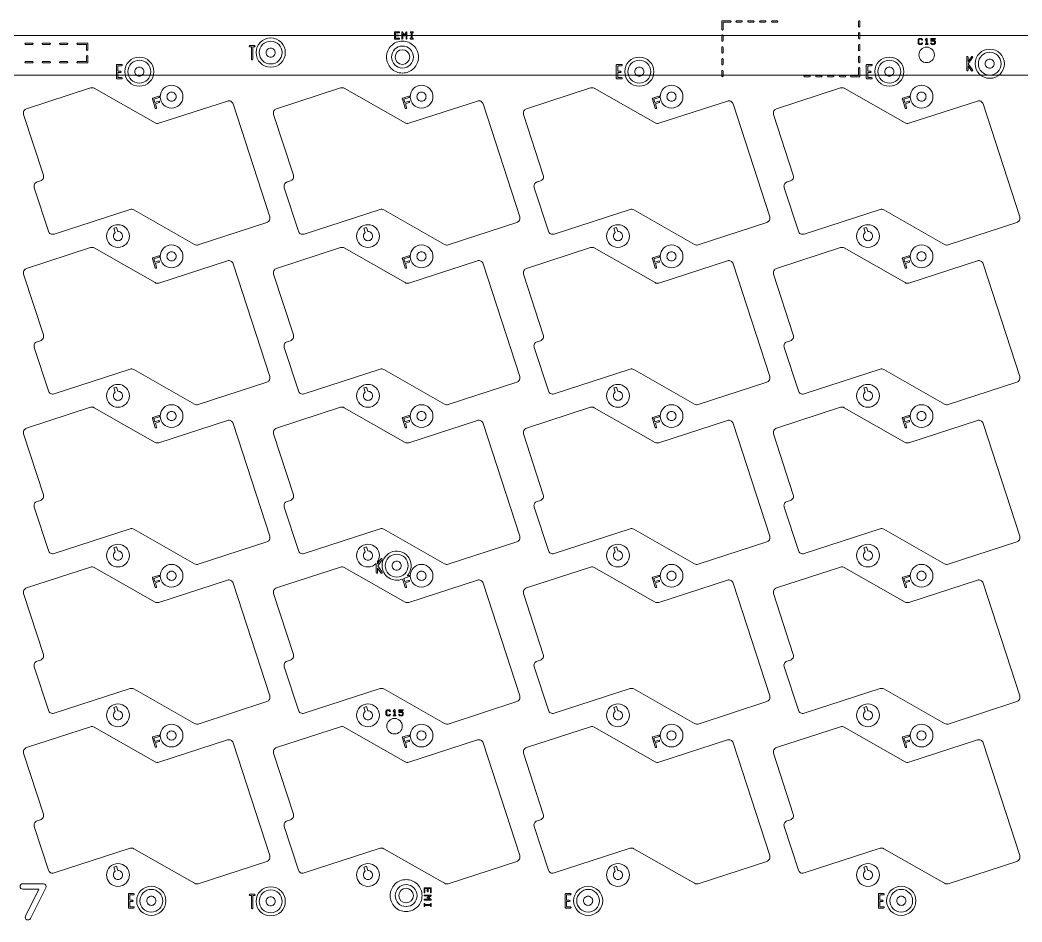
# Model space of a CAD drawing. Extents: x 3811 to 4077, y -444 to -307.
# Drawn here: x 4048.31 to 4059.29, y -405.66 to -395.78 of the extents above; entities that cross this region are included whole.
import ezdxf

# ---------------------------------------------------------------- set-up
doc = ezdxf.new("R2010")
doc.units = 0
doc.layers.get('0').update_dxf_attribs({"lineweight": 9})
doc.layers.add('備註', color=1, linetype='Continuous', lineweight=9)

msp = doc.modelspace()

# ---------------------------------------------------------------- linework, layer by layer
for p, q in [((4052.601, -395.985), (4052.59, -395.985)), ((4048.516, -405.3), (4048.339, -405.3))]:
    msp.add_line(p, q)
at = {"linetype": 'Continuous'}
for points in [[(4055.999, -395.879), (4055.999, -395.791, -0.414239), (4056.007, -395.784), (4056.094, -395.784, -1), (4056.094, -395.799), (4056.014, -395.799), (4056.014, -395.879, -1)], [(4056.162, -395.799, -1), (4056.162, -395.784), (4056.217, -395.784, -1), (4056.217, -395.799)], [(4056.292, -395.799, -1), (4056.292, -395.784), (4056.347, -395.784, -1), (4056.347, -395.799)], [(4056.422, -395.799, -1), (4056.422, -395.784), (4056.477, -395.784, -1), (4056.477, -395.799)], [(4056.552, -395.799, -1), (4056.552, -395.784), (4056.607, -395.784, -1), (4056.607, -395.799)], [(4057.499, -395.846), (4057.499, -395.791, -1), (4057.514, -395.791), (4057.514, -395.846, -1)], [(4052.413, -395.98), (4052.413, -395.946), (4052.413, -395.911, -0.414253), (4052.418, -395.906), (4052.464, -395.906, -1), (4052.464, -395.916), (4052.423, -395.916), (4052.423, -395.941), (4052.453, -395.941, -1), (4052.453, -395.951), (4052.423, -395.951), (4052.423, -395.975), (4052.464, -395.975, -1), (4052.464, -395.985), (4052.418, -395.985, -0.414253)], [(4055.999, -396.001), (4055.999, -395.946, -1), (4056.014, -395.946), (4056.014, -396.001, -1)], [(4057.499, -395.976), (4057.499, -395.921, -1), (4057.514, -395.921), (4057.514, -395.976, -1)], [(4058.151, -396.031), (4058.151, -395.992, -0.200121), (4058.152, -395.988), (4058.162, -395.978, -0.200121), (4058.166, -395.977), (4058.186, -395.977, -0.200121), (4058.189, -395.978), (4058.199, -395.988, -1), (4058.192, -395.995), (4058.184, -395.987), (4058.168, -395.987), (4058.161, -395.994), (4058.161, -396.029), (4058.168, -396.036), (4058.184, -396.036), (4058.192, -396.028, -1), (4058.199, -396.035), (4058.189, -396.045, -0.200121), (4058.186, -396.046), (4058.166, -396.046, -0.200121), (4058.162, -396.045), (4058.152, -396.035, -0.200121)], [(4058.291, -396.002), (4058.291, -395.982, -0.414253), (4058.296, -395.977), (4058.336, -395.977, -1), (4058.336, -395.987), (4058.301, -395.987), (4058.301, -395.997), (4058.326, -395.997, -0.200121), (4058.329, -395.998), (4058.339, -396.008, -0.200121), (4058.341, -396.011), (4058.341, -396.031, -0.200121), (4058.339, -396.035), (4058.329, -396.045, -0.200121), (4058.326, -396.046), (4058.306, -396.046, -0.200121), (4058.302, -396.045), (4058.292, -396.035, -1), (4058.299, -396.028), (4058.308, -396.036), (4058.324, -396.036), (4058.331, -396.029), (4058.331, -396.014), (4058.324, -396.007), (4058.296, -396.007, -0.414253)], [(4048.37, -396.045, -1), (4048.37, -396.03), (4048.445, -396.03, -1), (4048.445, -396.045)], [(4048.56, -396.045, -1), (4048.56, -396.03), (4048.635, -396.03, -1), (4048.635, -396.045)], [(4048.75, -396.045, -1), (4048.75, -396.03), (4048.825, -396.03, -1), (4048.825, -396.045)], [(4048.94, -396.045, -1), (4048.94, -396.03), (4049.045, -396.03, -0.414526), (4049.053, -396.038), (4049.052, -396.102, -1), (4049.037, -396.102), (4049.038, -396.045)], [(4050.828, -396.069, -1), (4050.828, -396.054), (4050.853, -396.054), (4050.878, -396.054, -1), (4050.878, -396.069), (4050.86, -396.069), (4050.86, -396.206, -1), (4050.845, -396.206), (4050.845, -396.069)], [(4051.006, -396.133, -0.414217), (4051.056, -396.083, -0.414217), (4051.106, -396.133, -0.414217), (4051.056, -396.183, -0.414217)], [(4052.325, -396.182, -0.414215), (4052.5, -396.007, -0.414215), (4052.675, -396.182, -0.414215), (4052.5, -396.357, -0.414215)], [(4055.999, -396.131), (4055.999, -396.076, -1), (4056.014, -396.076), (4056.014, -396.131, -1)], [(4057.499, -396.106), (4057.499, -396.051, -1), (4057.514, -396.051), (4057.514, -396.106, -1)], [(4058.16, -396.158, -0.414215), (4058.245, -396.073, -0.414215), (4058.33, -396.158, -0.414215), (4058.245, -396.243, -0.414215)], [(4048.94, -396.245, -1), (4048.94, -396.23), (4049.038, -396.23), (4049.038, -396.174, -1), (4049.053, -396.174), (4049.053, -396.238, -0.414241), (4049.045, -396.245)], [(4055.999, -396.261), (4055.999, -396.206, -1), (4056.014, -396.206), (4056.014, -396.261, -1)], [(4057.499, -396.236), (4057.499, -396.181, -1), (4057.514, -396.181), (4057.514, -396.236, -1)], [(4058.887, -396.255, -0.414217), (4058.937, -396.205, -0.414217), (4058.987, -396.255, -0.414217), (4058.937, -396.305, -0.414217)], [(4048.37, -396.245, -1), (4048.37, -396.23), (4048.445, -396.23, -1), (4048.445, -396.245)], [(4048.56, -396.245, -1), (4048.56, -396.23), (4048.635, -396.23, -1), (4048.635, -396.245)], [(4048.75, -396.245, -1), (4048.75, -396.23), (4048.825, -396.23, -1), (4048.825, -396.245)], [(4049.364, -396.415), (4049.364, -396.343), (4049.364, -396.271, -0.414241), (4049.372, -396.263), (4049.422, -396.263, -1), (4049.422, -396.278), (4049.379, -396.278), (4049.379, -396.335), (4049.409, -396.335, -1), (4049.409, -396.35), (4049.379, -396.35), (4049.379, -396.407), (4049.422, -396.407, -1), (4049.422, -396.422), (4049.372, -396.422, -0.414241)], [(4049.566, -396.342, -0.414217), (4049.616, -396.292, -0.414217), (4049.666, -396.342, -0.414217), (4049.616, -396.392, -0.414217)], [(4054.844, -396.415), (4054.844, -396.343), (4054.844, -396.271, -0.414241), (4054.852, -396.263), (4054.902, -396.263, -1), (4054.902, -396.278), (4054.859, -396.278), (4054.859, -396.335), (4054.889, -396.335, -1), (4054.889, -396.35), (4054.859, -396.35), (4054.859, -396.407), (4054.902, -396.407, -1), (4054.902, -396.422), (4054.852, -396.422, -0.414241)], [(4055.046, -396.342, -0.414217), (4055.096, -396.292, -0.414217), (4055.146, -396.342, -0.414217), (4055.096, -396.392, -0.414217)], [(4057.419, -396.399, -1), (4057.419, -396.384), (4057.499, -396.384), (4057.499, -396.304, -1), (4057.514, -396.304), (4057.514, -396.391, -0.414239), (4057.507, -396.399)], [(4057.584, -396.415), (4057.584, -396.343), (4057.584, -396.271, -0.414241), (4057.592, -396.263), (4057.642, -396.263, -1), (4057.642, -396.278), (4057.599, -396.278), (4057.599, -396.335), (4057.629, -396.335, -1), (4057.629, -396.35), (4057.599, -396.35), (4057.599, -396.407), (4057.642, -396.407, -1), (4057.642, -396.422), (4057.592, -396.422, -0.414241)], [(4057.786, -396.342, -0.414217), (4057.836, -396.292, -0.414217), (4057.886, -396.342, -0.414217), (4057.836, -396.392, -0.414217)], [(4055.999, -396.391), (4055.999, -396.336, -1), (4056.014, -396.336), (4056.014, -396.391, -1)], [(4056.907, -396.399, -1), (4056.907, -396.384), (4056.962, -396.384, -1), (4056.962, -396.399)], [(4057.037, -396.399, -1), (4057.037, -396.384), (4057.092, -396.384, -1), (4057.092, -396.399)], [(4057.167, -396.399, -1), (4057.167, -396.384), (4057.222, -396.384, -1), (4057.222, -396.399)], [(4057.297, -396.399, -1), (4057.297, -396.384), (4057.352, -396.384, -1), (4057.352, -396.399)], [(4048.348, -396.811, -0.41422), (4048.38, -396.748), (4049.082, -396.52, -0.211093), (4049.122, -396.524), (4049.789, -396.904, 0.211093), (4049.829, -396.908), (4050.581, -396.664, -0.41422), (4050.644, -396.696), (4051.045, -397.932, -0.414215), (4051.013, -397.995), (4050.262, -398.24, -0.211093), (4050.222, -398.235), (4049.555, -397.856, 0.211091), (4049.515, -397.851), (4048.682, -398.122, -0.414218), (4048.619, -398.09), (4048.464, -397.614, -0.414217), (4048.496, -397.551), (4048.532, -397.54, 0.414216), (4048.564, -397.477)], [(4051.088, -396.811, -0.41422), (4051.12, -396.748), (4051.822, -396.52, -0.211093), (4051.862, -396.524), (4052.529, -396.904, 0.211093), (4052.569, -396.908), (4053.321, -396.664, -0.41422), (4053.384, -396.696), (4053.785, -397.932, -0.414215), (4053.753, -397.995), (4053.002, -398.24, -0.211093), (4052.962, -398.235), (4052.295, -397.856, 0.211091), (4052.255, -397.851), (4051.422, -398.122, -0.414218), (4051.359, -398.09), (4051.204, -397.614, -0.414217), (4051.236, -397.551), (4051.272, -397.54, 0.414216), (4051.304, -397.477)], [(4053.828, -396.811, -0.41422), (4053.86, -396.748), (4054.562, -396.52, -0.211093), (4054.602, -396.524), (4055.269, -396.904, 0.211093), (4055.309, -396.908), (4056.061, -396.664, -0.41422), (4056.124, -396.696), (4056.525, -397.932, -0.414215), (4056.493, -397.995), (4055.742, -398.24, -0.211093), (4055.702, -398.235), (4055.035, -397.856, 0.211091), (4054.995, -397.851), (4054.162, -398.122, -0.414218), (4054.099, -398.09), (4053.944, -397.614, -0.414217), (4053.976, -397.551), (4054.012, -397.54, 0.414216), (4054.044, -397.477)], [(4056.568, -396.811, -0.41422), (4056.6, -396.748), (4057.302, -396.52, -0.211093), (4057.342, -396.524), (4058.009, -396.904, 0.211093), (4058.049, -396.908), (4058.801, -396.664, -0.41422), (4058.864, -396.696), (4059.265, -397.932, -0.414215), (4059.233, -397.995), (4058.482, -398.24, -0.211093), (4058.442, -398.235), (4057.775, -397.856, 0.211091), (4057.735, -397.851), (4056.902, -398.122, -0.414218), (4056.839, -398.09), (4056.684, -397.614, -0.414217), (4056.716, -397.551), (4056.752, -397.54, 0.414216), (4056.784, -397.477)], [(4049.759, -396.642, -0.414237), (4049.764, -396.632), (4049.83, -396.611, -1), (4049.834, -396.625), (4049.775, -396.644), (4049.787, -396.68), (4049.829, -396.666, -1), (4049.834, -396.68), (4049.792, -396.694), (4049.805, -396.736, -1), (4049.791, -396.741), (4049.775, -396.692), (4049.775, -396.692)], [(4049.919, -396.616, 0.414217), (4049.969, -396.666, 0.414217), (4050.019, -396.616, 0.414217), (4049.969, -396.566, 0.414217)], [(4052.499, -396.642, -0.414237), (4052.504, -396.632), (4052.57, -396.611, -1), (4052.574, -396.625), (4052.515, -396.644), (4052.527, -396.68), (4052.569, -396.666, -1), (4052.574, -396.68), (4052.532, -396.694), (4052.545, -396.736, -1), (4052.531, -396.741), (4052.515, -396.692), (4052.515, -396.692)], [(4052.659, -396.616, 0.414217), (4052.709, -396.666, 0.414217), (4052.759, -396.616, 0.414217), (4052.709, -396.566, 0.414217)], [(4055.239, -396.642, -0.414237), (4055.244, -396.632), (4055.31, -396.611, -1), (4055.314, -396.625), (4055.255, -396.644), (4055.267, -396.68), (4055.309, -396.666, -1), (4055.314, -396.68), (4055.272, -396.694), (4055.285, -396.736, -1), (4055.271, -396.741), (4055.255, -396.692), (4055.255, -396.692)], [(4055.399, -396.616, 0.414217), (4055.449, -396.666, 0.414217), (4055.499, -396.616, 0.414217), (4055.449, -396.566, 0.414217)], [(4057.979, -396.642, -0.414237), (4057.984, -396.632), (4058.05, -396.611, -1), (4058.054, -396.625), (4057.995, -396.644), (4058.007, -396.68), (4058.049, -396.666, -1), (4058.054, -396.68), (4058.012, -396.694), (4058.025, -396.736, -1), (4058.011, -396.741), (4057.995, -396.692), (4057.995, -396.692)], [(4058.139, -396.616, 0.414217), (4058.189, -396.666, 0.414217), (4058.239, -396.616, 0.414217), (4058.189, -396.566, 0.414217)], [(4049.257, -398.144, -0.414215), (4049.382, -398.019, -0.414215), (4049.507, -398.144, -0.414215), (4049.382, -398.269, -0.414215)], [(4049.332, -398.144, 0.414217), (4049.382, -398.194, 0.414217), (4049.432, -398.144, 0.414217), (4049.382, -398.094, 0.002897), (4049.381, -398.094), (4049.367, -398.049), (4049.338, -398.058), (4049.353, -398.103, 0.242589)], [(4051.997, -398.144, -0.414215), (4052.122, -398.019, -0.414215), (4052.247, -398.144, -0.414215), (4052.122, -398.269, -0.414215)], [(4052.072, -398.144, 0.414217), (4052.122, -398.194, 0.414217), (4052.172, -398.144, 0.414217), (4052.122, -398.094, 0.002897), (4052.121, -398.094), (4052.107, -398.049), (4052.078, -398.058), (4052.093, -398.103, 0.242589)], [(4054.737, -398.144, -0.414215), (4054.862, -398.019, -0.414215), (4054.987, -398.144, -0.414215), (4054.862, -398.269, -0.414215)], [(4054.812, -398.144, 0.414217), (4054.862, -398.194, 0.414217), (4054.912, -398.144, 0.414217), (4054.862, -398.094, 0.002897), (4054.861, -398.094), (4054.847, -398.049), (4054.818, -398.058), (4054.833, -398.103, 0.242589)], [(4057.477, -398.144, -0.414215), (4057.602, -398.019, -0.414215), (4057.727, -398.144, -0.414215), (4057.602, -398.269, -0.414215)], [(4057.552, -398.144, 0.414217), (4057.602, -398.194, 0.414217), (4057.652, -398.144, 0.414217), (4057.602, -398.094, 0.002897), (4057.601, -398.094), (4057.587, -398.049), (4057.558, -398.058), (4057.573, -398.103, 0.242589)], [(4048.348, -398.561, -0.41422), (4048.38, -398.498), (4049.082, -398.27, -0.211093), (4049.122, -398.274), (4049.789, -398.654, 0.211093), (4049.829, -398.658), (4050.581, -398.414, -0.41422), (4050.644, -398.446), (4051.045, -399.682, -0.414215), (4051.013, -399.745), (4050.262, -399.99, -0.211093), (4050.222, -399.985), (4049.555, -399.606, 0.211091), (4049.515, -399.601), (4048.682, -399.872, -0.414218), (4048.619, -399.84), (4048.464, -399.364, -0.414217), (4048.496, -399.301), (4048.532, -399.29, 0.414216), (4048.564, -399.227)], [(4051.088, -398.561, -0.41422), (4051.12, -398.498), (4051.822, -398.27, -0.211093), (4051.862, -398.274), (4052.529, -398.654, 0.211093), (4052.569, -398.658), (4053.321, -398.414, -0.41422), (4053.384, -398.446), (4053.785, -399.682, -0.414215), (4053.753, -399.745), (4053.002, -399.99, -0.211093), (4052.962, -399.985), (4052.295, -399.606, 0.211091), (4052.255, -399.601), (4051.422, -399.872, -0.414218), (4051.359, -399.84), (4051.204, -399.364, -0.414217), (4051.236, -399.301), (4051.272, -399.29, 0.414216), (4051.304, -399.227)], [(4053.828, -398.561, -0.41422), (4053.86, -398.498), (4054.562, -398.27, -0.211093), (4054.602, -398.274), (4055.269, -398.654, 0.211093), (4055.309, -398.658), (4056.061, -398.414, -0.41422), (4056.124, -398.446), (4056.525, -399.682, -0.414215), (4056.493, -399.745), (4055.742, -399.99, -0.211093), (4055.702, -399.985), (4055.035, -399.606, 0.211091), (4054.995, -399.601), (4054.162, -399.872, -0.414218), (4054.099, -399.84), (4053.944, -399.364, -0.414217), (4053.976, -399.301), (4054.012, -399.29, 0.414216), (4054.044, -399.227)], [(4056.568, -398.561, -0.41422), (4056.6, -398.498), (4057.302, -398.27, -0.211093), (4057.342, -398.274), (4058.009, -398.654, 0.211093), (4058.049, -398.658), (4058.801, -398.414, -0.41422), (4058.864, -398.446), (4059.265, -399.682, -0.414215), (4059.233, -399.745), (4058.482, -399.99, -0.211093), (4058.442, -399.985), (4057.775, -399.606, 0.211091), (4057.735, -399.601), (4056.902, -399.872, -0.414218), (4056.839, -399.84), (4056.684, -399.364, -0.414217), (4056.716, -399.301), (4056.752, -399.29, 0.414216), (4056.784, -399.227)], [(4049.759, -398.392, -0.414237), (4049.764, -398.382), (4049.83, -398.361, -1), (4049.834, -398.375), (4049.775, -398.394), (4049.787, -398.43), (4049.829, -398.416, -1), (4049.834, -398.43), (4049.792, -398.444), (4049.805, -398.486, -1), (4049.791, -398.491), (4049.775, -398.442), (4049.775, -398.442)], [(4049.919, -398.366, 0.414217), (4049.969, -398.416, 0.414217), (4050.019, -398.366, 0.414217), (4049.969, -398.316, 0.414217)], [(4052.499, -398.392, -0.414237), (4052.504, -398.382), (4052.57, -398.361, -1), (4052.574, -398.375), (4052.515, -398.394), (4052.527, -398.43), (4052.569, -398.416, -1), (4052.574, -398.43), (4052.532, -398.444), (4052.545, -398.486, -1), (4052.531, -398.491), (4052.515, -398.442), (4052.515, -398.442)], [(4052.659, -398.366, 0.414217), (4052.709, -398.416, 0.414217), (4052.759, -398.366, 0.414217), (4052.709, -398.316, 0.414217)], [(4055.239, -398.392, -0.414237), (4055.244, -398.382), (4055.31, -398.361, -1), (4055.314, -398.375), (4055.255, -398.394), (4055.267, -398.43), (4055.309, -398.416, -1), (4055.314, -398.43), (4055.272, -398.444), (4055.285, -398.486, -1), (4055.271, -398.491), (4055.255, -398.442), (4055.255, -398.442)], [(4055.399, -398.366, 0.414217), (4055.449, -398.416, 0.414217), (4055.499, -398.366, 0.414217), (4055.449, -398.316, 0.414217)], [(4057.979, -398.392, -0.414237), (4057.984, -398.382), (4058.05, -398.361, -1), (4058.054, -398.375), (4057.995, -398.394), (4058.007, -398.43), (4058.049, -398.416, -1), (4058.054, -398.43), (4058.012, -398.444), (4058.025, -398.486, -1), (4058.011, -398.491), (4057.995, -398.442), (4057.995, -398.442)], [(4058.139, -398.366, 0.414217), (4058.189, -398.416, 0.414217), (4058.239, -398.366, 0.414217), (4058.189, -398.316, 0.414217)], [(4049.257, -399.894, -0.414215), (4049.382, -399.769, -0.414215), (4049.507, -399.894, -0.414215), (4049.382, -400.019, -0.414215)], [(4049.332, -399.894, 0.414217), (4049.382, -399.944, 0.414217), (4049.432, -399.894, 0.414217), (4049.382, -399.844, 0.002897), (4049.381, -399.844), (4049.367, -399.799), (4049.338, -399.808), (4049.353, -399.853, 0.242589)], [(4051.997, -399.894, -0.414215), (4052.122, -399.769, -0.414215), (4052.247, -399.894, -0.414215), (4052.122, -400.019, -0.414215)], [(4052.072, -399.894, 0.414217), (4052.122, -399.944, 0.414217), (4052.172, -399.894, 0.414217), (4052.122, -399.844, 0.002897), (4052.121, -399.844), (4052.107, -399.799), (4052.078, -399.808), (4052.093, -399.853, 0.242589)], [(4054.737, -399.894, -0.414215), (4054.862, -399.769, -0.414215), (4054.987, -399.894, -0.414215), (4054.862, -400.019, -0.414215)], [(4054.812, -399.894, 0.414217), (4054.862, -399.944, 0.414217), (4054.912, -399.894, 0.414217), (4054.862, -399.844, 0.002897), (4054.861, -399.844), (4054.847, -399.799), (4054.818, -399.808), (4054.833, -399.853, 0.242589)], [(4057.477, -399.894, -0.414215), (4057.602, -399.769, -0.414215), (4057.727, -399.894, -0.414215), (4057.602, -400.019, -0.414215)], [(4057.552, -399.894, 0.414217), (4057.602, -399.944, 0.414217), (4057.652, -399.894, 0.414217), (4057.602, -399.844, 0.002897), (4057.601, -399.844), (4057.587, -399.799), (4057.558, -399.808), (4057.573, -399.853, 0.242589)], [(4048.348, -400.311, -0.41422), (4048.38, -400.248), (4049.082, -400.02, -0.211093), (4049.122, -400.024), (4049.789, -400.404, 0.211093), (4049.829, -400.408), (4050.581, -400.164, -0.41422), (4050.644, -400.196), (4051.045, -401.432, -0.414215), (4051.013, -401.495), (4050.262, -401.74, -0.211093), (4050.222, -401.735), (4049.555, -401.356, 0.211091), (4049.515, -401.351), (4048.682, -401.622, -0.414218), (4048.619, -401.59), (4048.464, -401.114, -0.414217), (4048.496, -401.051), (4048.532, -401.04, 0.414216), (4048.564, -400.977)], [(4051.088, -400.311, -0.41422), (4051.12, -400.248), (4051.822, -400.02, -0.211093), (4051.862, -400.024), (4052.529, -400.404, 0.211093), (4052.569, -400.408), (4053.321, -400.164, -0.41422), (4053.384, -400.196), (4053.785, -401.432, -0.414215), (4053.753, -401.495), (4053.002, -401.74, -0.211093), (4052.962, -401.735), (4052.295, -401.356, 0.211091), (4052.255, -401.351), (4051.422, -401.622, -0.414218), (4051.359, -401.59), (4051.204, -401.114, -0.414217), (4051.236, -401.051), (4051.272, -401.04, 0.414216), (4051.304, -400.977)], [(4053.828, -400.311, -0.41422), (4053.86, -400.248), (4054.562, -400.02, -0.211093), (4054.602, -400.024), (4055.269, -400.404, 0.211093), (4055.309, -400.408), (4056.061, -400.164, -0.41422), (4056.124, -400.196), (4056.525, -401.432, -0.414215), (4056.493, -401.495), (4055.742, -401.74, -0.211093), (4055.702, -401.735), (4055.035, -401.356, 0.211091), (4054.995, -401.351), (4054.162, -401.622, -0.414218), (4054.099, -401.59), (4053.944, -401.114, -0.414217), (4053.976, -401.051), (4054.012, -401.04, 0.414216), (4054.044, -400.977)], [(4056.568, -400.311, -0.41422), (4056.6, -400.248), (4057.302, -400.02, -0.211093), (4057.342, -400.024), (4058.009, -400.404, 0.211093), (4058.049, -400.408), (4058.801, -400.164, -0.41422), (4058.864, -400.196), (4059.265, -401.432, -0.414215), (4059.233, -401.495), (4058.482, -401.74, -0.211093), (4058.442, -401.735), (4057.775, -401.356, 0.211091), (4057.735, -401.351), (4056.902, -401.622, -0.414218), (4056.839, -401.59), (4056.684, -401.114, -0.414217), (4056.716, -401.051), (4056.752, -401.04, 0.414216), (4056.784, -400.977)], [(4049.759, -400.142, -0.414237), (4049.764, -400.132), (4049.83, -400.111, -1), (4049.834, -400.125), (4049.775, -400.144), (4049.787, -400.18), (4049.829, -400.166, -1), (4049.834, -400.18), (4049.792, -400.194), (4049.805, -400.236, -1), (4049.791, -400.241), (4049.775, -400.192), (4049.775, -400.192)], [(4049.919, -400.116, 0.414217), (4049.969, -400.166, 0.414217), (4050.019, -400.116, 0.414217), (4049.969, -400.066, 0.414217)], [(4052.499, -400.142, -0.414237), (4052.504, -400.132), (4052.57, -400.111, -1), (4052.574, -400.125), (4052.515, -400.144), (4052.527, -400.18), (4052.569, -400.166, -1), (4052.574, -400.18), (4052.532, -400.194), (4052.545, -400.236, -1), (4052.531, -400.241), (4052.515, -400.192), (4052.515, -400.192)], [(4052.659, -400.116, 0.414217), (4052.709, -400.166, 0.414217), (4052.759, -400.116, 0.414217), (4052.709, -400.066, 0.414217)], [(4055.239, -400.142, -0.414237), (4055.244, -400.132), (4055.31, -400.111, -1), (4055.314, -400.125), (4055.255, -400.144), (4055.267, -400.18), (4055.309, -400.166, -1), (4055.314, -400.18), (4055.272, -400.194), (4055.285, -400.236, -1), (4055.271, -400.241), (4055.255, -400.192), (4055.255, -400.192)], [(4055.399, -400.116, 0.414217), (4055.449, -400.166, 0.414217), (4055.499, -400.116, 0.414217), (4055.449, -400.066, 0.414217)], [(4057.979, -400.142, -0.414237), (4057.984, -400.132), (4058.05, -400.111, -1), (4058.054, -400.125), (4057.995, -400.144), (4058.007, -400.18), (4058.049, -400.166, -1), (4058.054, -400.18), (4058.012, -400.194), (4058.025, -400.236, -1), (4058.011, -400.241), (4057.995, -400.192), (4057.995, -400.192)], [(4058.139, -400.116, 0.414217), (4058.189, -400.166, 0.414217), (4058.239, -400.116, 0.414217), (4058.189, -400.066, 0.414217)], [(4049.257, -401.644, -0.414215), (4049.382, -401.519, -0.414215), (4049.507, -401.644, -0.414215), (4049.382, -401.769, -0.414215)], [(4049.332, -401.644, 0.414217), (4049.382, -401.694, 0.414217), (4049.432, -401.644, 0.414217), (4049.382, -401.594, 0.002897), (4049.381, -401.594), (4049.367, -401.549), (4049.338, -401.558), (4049.353, -401.603, 0.242589)], [(4052.072, -401.644, 0.414217), (4052.122, -401.694, 0.414217), (4052.172, -401.644, 0.414217), (4052.122, -401.594, 0.002897), (4052.121, -401.594), (4052.107, -401.549), (4052.078, -401.558), (4052.093, -401.603, 0.242589)], [(4054.737, -401.644, -0.414215), (4054.862, -401.519, -0.414215), (4054.987, -401.644, -0.414215), (4054.862, -401.769, -0.414215)], [(4054.812, -401.644, 0.414217), (4054.862, -401.694, 0.414217), (4054.912, -401.644, 0.414217), (4054.862, -401.594, 0.002897), (4054.861, -401.594), (4054.847, -401.549), (4054.818, -401.558), (4054.833, -401.603, 0.242589)], [(4057.477, -401.644, -0.414215), (4057.602, -401.519, -0.414215), (4057.727, -401.644, -0.414215), (4057.602, -401.769, -0.414215)], [(4057.552, -401.644, 0.414217), (4057.602, -401.694, 0.414217), (4057.652, -401.644, 0.414217), (4057.602, -401.594, 0.002897), (4057.601, -401.594), (4057.587, -401.549), (4057.558, -401.558), (4057.573, -401.603, 0.242589)], [(4052.277, -401.755, -1.492289), (4052.55, -401.867), (4052.57, -401.861, -1), (4052.574, -401.875), (4052.515, -401.894), (4052.527, -401.93), (4052.569, -401.916, -1), (4052.574, -401.93), (4052.532, -401.944), (4052.545, -401.986, -1), (4052.531, -401.991), (4052.515, -401.942), (4052.515, -401.942), (4052.502, -401.901, -0.543081)], [(4048.348, -402.061, -0.41422), (4048.38, -401.998), (4049.082, -401.77, -0.211093), (4049.122, -401.774), (4049.789, -402.154, 0.211093), (4049.829, -402.158), (4050.581, -401.914, -0.41422), (4050.644, -401.946), (4051.045, -403.182, -0.414215), (4051.013, -403.245), (4050.262, -403.49, -0.211093), (4050.222, -403.485), (4049.555, -403.106, 0.211091), (4049.515, -403.101), (4048.682, -403.372, -0.414218), (4048.619, -403.34), (4048.464, -402.864, -0.414217), (4048.496, -402.801), (4048.532, -402.79, 0.414216), (4048.564, -402.727)], [(4051.088, -402.061, -0.41422), (4051.12, -401.998), (4051.822, -401.77, -0.211093), (4051.862, -401.774), (4052.529, -402.154, 0.211093), (4052.569, -402.158), (4053.321, -401.914, -0.41422), (4053.384, -401.946), (4053.785, -403.182, -0.414215), (4053.753, -403.245), (4053.002, -403.49, -0.211093), (4052.962, -403.485), (4052.295, -403.106, 0.211091), (4052.255, -403.101), (4051.422, -403.372, -0.414218), (4051.359, -403.34), (4051.204, -402.864, -0.414217), (4051.236, -402.801), (4051.272, -402.79, 0.414216), (4051.304, -402.727)], [(4052.387, -401.755, -0.414217), (4052.437, -401.705, -0.414217), (4052.487, -401.755, -0.414217), (4052.437, -401.805, -0.414217)], [(4053.828, -402.061, -0.41422), (4053.86, -401.998), (4054.562, -401.77, -0.211093), (4054.602, -401.774), (4055.269, -402.154, 0.211093), (4055.309, -402.158), (4056.061, -401.914, -0.41422), (4056.124, -401.946), (4056.525, -403.182, -0.414215), (4056.493, -403.245), (4055.742, -403.49, -0.211093), (4055.702, -403.485), (4055.035, -403.106, 0.211091), (4054.995, -403.101), (4054.162, -403.372, -0.414218), (4054.099, -403.34), (4053.944, -402.864, -0.414217), (4053.976, -402.801), (4054.012, -402.79, 0.414216), (4054.044, -402.727)], [(4056.568, -402.061, -0.41422), (4056.6, -401.998), (4057.302, -401.77, -0.211093), (4057.342, -401.774), (4058.009, -402.154, 0.211093), (4058.049, -402.158), (4058.801, -401.914, -0.41422), (4058.864, -401.946), (4059.265, -403.182, -0.414215), (4059.233, -403.245), (4058.482, -403.49, -0.211093), (4058.442, -403.485), (4057.775, -403.106, 0.211091), (4057.735, -403.101), (4056.902, -403.372, -0.414218), (4056.839, -403.34), (4056.684, -402.864, -0.414217), (4056.716, -402.801), (4056.752, -402.79, 0.414216), (4056.784, -402.727)], [(4049.759, -401.892, -0.414237), (4049.764, -401.882), (4049.83, -401.861, -1), (4049.834, -401.875), (4049.775, -401.894), (4049.787, -401.93), (4049.829, -401.916, -1), (4049.834, -401.93), (4049.792, -401.944), (4049.805, -401.986, -1), (4049.791, -401.991), (4049.775, -401.942), (4049.775, -401.942)], [(4049.919, -401.866, 0.414217), (4049.969, -401.916, 0.414217), (4050.019, -401.866, 0.414217), (4049.969, -401.816, 0.414217)], [(4052.659, -401.866, 0.414217), (4052.709, -401.916, 0.414217), (4052.759, -401.866, 0.414217), (4052.709, -401.816, 0.414217)], [(4055.239, -401.892, -0.414237), (4055.244, -401.882), (4055.31, -401.861, -1), (4055.314, -401.875), (4055.255, -401.894), (4055.267, -401.93), (4055.309, -401.916, -1), (4055.314, -401.93), (4055.272, -401.944), (4055.285, -401.986, -1), (4055.271, -401.991), (4055.255, -401.942), (4055.255, -401.942)], [(4055.399, -401.866, 0.414217), (4055.449, -401.916, 0.414217), (4055.499, -401.866, 0.414217), (4055.449, -401.816, 0.414217)], [(4057.979, -401.892, -0.414237), (4057.984, -401.882), (4058.05, -401.861, -1), (4058.054, -401.875), (4057.995, -401.894), (4058.007, -401.93), (4058.049, -401.916, -1), (4058.054, -401.93), (4058.012, -401.944), (4058.025, -401.986, -1), (4058.011, -401.991), (4057.995, -401.942), (4057.995, -401.942)], [(4058.139, -401.866, 0.414217), (4058.189, -401.916, 0.414217), (4058.239, -401.866, 0.414217), (4058.189, -401.816, 0.414217)], [(4049.257, -403.394, -0.414215), (4049.382, -403.269, -0.414215), (4049.507, -403.394, -0.414215), (4049.382, -403.519, -0.414215)], [(4049.332, -403.394, 0.414217), (4049.382, -403.444, 0.414217), (4049.432, -403.394, 0.414217), (4049.382, -403.344, 0.002897), (4049.381, -403.344), (4049.367, -403.299), (4049.338, -403.308), (4049.353, -403.353, 0.242589)], [(4051.997, -403.394, -0.414215), (4052.122, -403.269, -0.414215), (4052.247, -403.394, -0.414215), (4052.122, -403.519, -0.414215)], [(4052.072, -403.394, 0.414217), (4052.122, -403.444, 0.414217), (4052.172, -403.394, 0.414217), (4052.122, -403.344, 0.002897), (4052.121, -403.344), (4052.107, -403.299), (4052.078, -403.308), (4052.093, -403.353, 0.242589)], [(4052.319, -403.388), (4052.319, -403.348, -0.200121), (4052.321, -403.344), (4052.331, -403.334, -0.200121), (4052.334, -403.333), (4052.354, -403.333, -0.200121), (4052.357, -403.334), (4052.367, -403.344, -1), (4052.36, -403.351), (4052.352, -403.343), (4052.336, -403.343), (4052.329, -403.35), (4052.329, -403.385), (4052.336, -403.392), (4052.352, -403.392), (4052.36, -403.384, -1), (4052.367, -403.391), (4052.357, -403.401, -0.200121), (4052.354, -403.402), (4052.334, -403.402, -0.200121), (4052.331, -403.401), (4052.321, -403.391, -0.200121)], [(4052.459, -403.358), (4052.459, -403.338, -0.414253), (4052.464, -403.333), (4052.504, -403.333, -1), (4052.504, -403.343), (4052.469, -403.343), (4052.469, -403.353), (4052.494, -403.353, -0.200121), (4052.497, -403.354), (4052.507, -403.364, -0.200121), (4052.509, -403.368), (4052.509, -403.388, -0.200121), (4052.507, -403.391), (4052.497, -403.401, -0.200121), (4052.494, -403.402), (4052.474, -403.402, -0.200121), (4052.471, -403.401), (4052.461, -403.391, -1), (4052.468, -403.384), (4052.476, -403.392), (4052.492, -403.392), (4052.499, -403.385), (4052.499, -403.37), (4052.492, -403.363), (4052.464, -403.363, -0.414253)], [(4054.737, -403.394, -0.414215), (4054.862, -403.269, -0.414215), (4054.987, -403.394, -0.414215), (4054.862, -403.519, -0.414215)], [(4054.812, -403.394, 0.414217), (4054.862, -403.444, 0.414217), (4054.912, -403.394, 0.414217), (4054.862, -403.344, 0.002897), (4054.861, -403.344), (4054.847, -403.299), (4054.818, -403.308), (4054.833, -403.353, 0.242589)], [(4057.477, -403.394, -0.414215), (4057.602, -403.269, -0.414215), (4057.727, -403.394, -0.414215), (4057.602, -403.519, -0.414215)], [(4057.552, -403.394, 0.414217), (4057.602, -403.444, 0.414217), (4057.652, -403.394, 0.414217), (4057.602, -403.344, 0.002897), (4057.601, -403.344), (4057.587, -403.299), (4057.558, -403.308), (4057.573, -403.353, 0.242589)], [(4052.328, -403.514, -0.414215), (4052.413, -403.429, -0.414215), (4052.498, -403.514, -0.414215), (4052.413, -403.599, -0.414215)], [(4048.348, -403.811, -0.41422), (4048.38, -403.748), (4049.082, -403.52, -0.211093), (4049.122, -403.524), (4049.789, -403.904, 0.211093), (4049.829, -403.908), (4050.581, -403.664, -0.41422), (4050.644, -403.696), (4051.045, -404.932, -0.414215), (4051.013, -404.995), (4050.262, -405.24, -0.211093), (4050.222, -405.235), (4049.555, -404.856, 0.211091), (4049.515, -404.851), (4048.682, -405.122, -0.414218), (4048.619, -405.09), (4048.464, -404.614, -0.414217), (4048.496, -404.551), (4048.532, -404.54, 0.414216), (4048.564, -404.477)], [(4049.919, -403.616, 0.414217), (4049.969, -403.666, 0.414217), (4050.019, -403.616, 0.414217), (4049.969, -403.566, 0.414217)], [(4051.088, -403.811, -0.41422), (4051.12, -403.748), (4051.822, -403.52, -0.211093), (4051.862, -403.524), (4052.529, -403.904, 0.211093), (4052.569, -403.908), (4053.321, -403.664, -0.41422), (4053.384, -403.696), (4053.785, -404.932, -0.414215), (4053.753, -404.995), (4053.002, -405.24, -0.211093), (4052.962, -405.235), (4052.295, -404.856, 0.211091), (4052.255, -404.851), (4051.422, -405.122, -0.414218), (4051.359, -405.09), (4051.204, -404.614, -0.414217), (4051.236, -404.551), (4051.272, -404.54, 0.414216), (4051.304, -404.477)], [(4052.659, -403.616, 0.414217), (4052.709, -403.666, 0.414217), (4052.759, -403.616, 0.414217), (4052.709, -403.566, 0.414217)], [(4053.828, -403.811, -0.41422), (4053.86, -403.748), (4054.562, -403.52, -0.211093), (4054.602, -403.524), (4055.269, -403.904, 0.211093), (4055.309, -403.908), (4056.061, -403.664, -0.41422), (4056.124, -403.696), (4056.525, -404.932, -0.414215), (4056.493, -404.995), (4055.742, -405.24, -0.211093), (4055.702, -405.235), (4055.035, -404.856, 0.211091), (4054.995, -404.851), (4054.162, -405.122, -0.414218), (4054.099, -405.09), (4053.944, -404.614, -0.414217), (4053.976, -404.551), (4054.012, -404.54, 0.414216), (4054.044, -404.477)], [(4055.399, -403.616, 0.414217), (4055.449, -403.666, 0.414217), (4055.499, -403.616, 0.414217), (4055.449, -403.566, 0.414217)], [(4056.568, -403.811, -0.41422), (4056.6, -403.748), (4057.302, -403.52, -0.211093), (4057.342, -403.524), (4058.009, -403.904, 0.211093), (4058.049, -403.908), (4058.801, -403.664, -0.41422), (4058.864, -403.696), (4059.265, -404.932, -0.414215), (4059.233, -404.995), (4058.482, -405.24, -0.211093), (4058.442, -405.235), (4057.775, -404.856, 0.211091), (4057.735, -404.851), (4056.902, -405.122, -0.414218), (4056.839, -405.09), (4056.684, -404.614, -0.414217), (4056.716, -404.551), (4056.752, -404.54, 0.414216), (4056.784, -404.477)], [(4058.139, -403.616, 0.414217), (4058.189, -403.666, 0.414217), (4058.239, -403.616, 0.414217), (4058.189, -403.566, 0.414217)], [(4049.759, -403.642, -0.414237), (4049.764, -403.632), (4049.83, -403.611, -1), (4049.834, -403.625), (4049.775, -403.644), (4049.787, -403.68), (4049.829, -403.666, -1), (4049.834, -403.68), (4049.792, -403.694), (4049.805, -403.736, -1), (4049.791, -403.741), (4049.775, -403.692), (4049.775, -403.692)], [(4052.499, -403.642, -0.414237), (4052.504, -403.632), (4052.57, -403.611, -1), (4052.574, -403.625), (4052.515, -403.644), (4052.527, -403.68), (4052.569, -403.666, -1), (4052.574, -403.68), (4052.532, -403.694), (4052.545, -403.736, -1), (4052.531, -403.741), (4052.515, -403.692), (4052.515, -403.692)], [(4055.239, -403.642, -0.414237), (4055.244, -403.632), (4055.31, -403.611, -1), (4055.314, -403.625), (4055.255, -403.644), (4055.267, -403.68), (4055.309, -403.666, -1), (4055.314, -403.68), (4055.272, -403.694), (4055.285, -403.736, -1), (4055.271, -403.741), (4055.255, -403.692), (4055.255, -403.692)], [(4057.979, -403.642, -0.414237), (4057.984, -403.632), (4058.05, -403.611, -1), (4058.054, -403.625), (4057.995, -403.644), (4058.007, -403.68), (4058.049, -403.666, -1), (4058.054, -403.68), (4058.012, -403.694), (4058.025, -403.736, -1), (4058.011, -403.741), (4057.995, -403.692), (4057.995, -403.692)], [(4049.257, -405.144, -0.414215), (4049.382, -405.019, -0.414215), (4049.507, -405.144, -0.414215), (4049.382, -405.269, -0.414215)], [(4049.332, -405.144, 0.414217), (4049.382, -405.194, 0.414217), (4049.432, -405.144, 0.414217), (4049.382, -405.094, 0.002897), (4049.381, -405.094), (4049.367, -405.049), (4049.338, -405.058), (4049.353, -405.103, 0.242589)], [(4051.997, -405.144, -0.414215), (4052.122, -405.019, -0.414215), (4052.247, -405.144, -0.414215), (4052.122, -405.269, -0.414215)], [(4052.072, -405.144, 0.414217), (4052.122, -405.194, 0.414217), (4052.172, -405.144, 0.414217), (4052.122, -405.094, 0.002897), (4052.121, -405.094), (4052.107, -405.049), (4052.078, -405.058), (4052.093, -405.103, 0.242589)], [(4054.737, -405.144, -0.414215), (4054.862, -405.019, -0.414215), (4054.987, -405.144, -0.414215), (4054.862, -405.269, -0.414215)], [(4054.812, -405.144, 0.414217), (4054.862, -405.194, 0.414217), (4054.912, -405.144, 0.414217), (4054.862, -405.094, 0.002897), (4054.861, -405.094), (4054.847, -405.049), (4054.818, -405.058), (4054.833, -405.103, 0.242589)], [(4057.477, -405.144, -0.414215), (4057.602, -405.019, -0.414215), (4057.727, -405.144, -0.414215), (4057.602, -405.269, -0.414215)], [(4057.552, -405.144, 0.414217), (4057.602, -405.194, 0.414217), (4057.652, -405.144, 0.414217), (4057.602, -405.094, 0.002897), (4057.601, -405.094), (4057.587, -405.049), (4057.558, -405.058), (4057.573, -405.103, 0.242589)], [(4052.365, -405.37, -0.414215), (4052.54, -405.195, -0.414215), (4052.715, -405.37, -0.414215), (4052.54, -405.545, -0.414215)], [(4052.737, -405.335), (4052.737, -405.289, -0.414253), (4052.742, -405.284), (4052.777, -405.284), (4052.811, -405.284, -0.414253), (4052.816, -405.289), (4052.816, -405.335, -1), (4052.806, -405.335), (4052.806, -405.294), (4052.782, -405.294), (4052.782, -405.323, -1), (4052.772, -405.323), (4052.772, -405.294), (4052.747, -405.294), (4052.747, -405.335, -1)], [(4049.496, -405.499), (4049.496, -405.427), (4049.496, -405.355, -0.414241), (4049.503, -405.348), (4049.553, -405.348, -1), (4049.553, -405.363), (4049.511, -405.363), (4049.511, -405.42), (4049.54, -405.42, -1), (4049.54, -405.435), (4049.511, -405.435), (4049.511, -405.492), (4049.553, -405.492, -1), (4049.553, -405.507), (4049.503, -405.507, -0.414241)], [(4049.697, -405.427, -0.414217), (4049.747, -405.377, -0.414217), (4049.797, -405.427, -0.414217), (4049.747, -405.477, -0.414217)], [(4050.828, -405.369, -1), (4050.828, -405.354), (4050.853, -405.354), (4050.878, -405.354, -1), (4050.878, -405.369), (4050.86, -405.369), (4050.86, -405.506, -1), (4050.845, -405.506), (4050.845, -405.369)], [(4051.006, -405.433, -0.414217), (4051.056, -405.383, -0.414217), (4051.106, -405.433, -0.414217), (4051.056, -405.483, -0.414217)], [(4054.284, -405.499), (4054.284, -405.427), (4054.284, -405.355, -0.414241), (4054.292, -405.348), (4054.341, -405.348, -1), (4054.341, -405.363), (4054.299, -405.363), (4054.299, -405.42), (4054.329, -405.42, -1), (4054.329, -405.435), (4054.299, -405.435), (4054.299, -405.492), (4054.341, -405.492, -1), (4054.341, -405.507), (4054.292, -405.507, -0.414241)], [(4054.485, -405.427, -0.414217), (4054.535, -405.377, -0.414217), (4054.585, -405.427, -0.414217), (4054.535, -405.477, -0.414217)], [(4057.716, -405.499), (4057.716, -405.427), (4057.716, -405.355, -0.414241), (4057.723, -405.348), (4057.773, -405.348, -1), (4057.773, -405.363), (4057.731, -405.363), (4057.731, -405.42), (4057.76, -405.42, -1), (4057.76, -405.435), (4057.731, -405.435), (4057.731, -405.492), (4057.773, -405.492, -1), (4057.773, -405.507), (4057.723, -405.507, -0.414241)], [(4057.917, -405.427, -0.414217), (4057.967, -405.377, -0.414217), (4058.017, -405.427, -0.414217), (4057.967, -405.477, -0.414217)]]:
    msp.add_lwpolyline(points, format="xyb", close=True, dxfattribs=at)
for points in [[(4052.493, -395.98), (4052.493, -395.911, -0.742416), (4052.502, -395.908), (4052.521, -395.937)], [(4052.503, -395.927), (4052.503, -395.98, -1), (4052.493, -395.98)], [(4052.539, -395.927), (4052.525, -395.948, -0.535214), (4052.517, -395.948), (4052.503, -395.927)], [(4052.521, -395.937), (4052.54, -395.908, -0.742402), (4052.549, -395.911), (4052.549, -395.98, -1), (4052.539, -395.98), (4052.539, -395.927)], [(4052.59, -395.985, -1), (4052.59, -395.975), (4052.596, -395.975), (4052.596, -395.916), (4052.59, -395.916, -1), (4052.59, -395.906), (4052.601, -395.906), (4052.613, -395.906, -1), (4052.613, -395.916), (4052.606, -395.916), (4052.606, -395.975), (4052.613, -395.975, -1), (4052.613, -395.985), (4052.601, -395.985)], [(4058.241, -395.994), (4058.239, -395.995, -1), (4058.232, -395.988)], [(4058.232, -395.988), (4058.242, -395.978, -0.669786), (4058.251, -395.982), (4058.251, -396.036), (4058.256, -396.036, -1), (4058.256, -396.046), (4058.246, -396.046)], [(4058.246, -396.046), (4058.236, -396.046, -1), (4058.236, -396.036), (4058.241, -396.036), (4058.241, -395.994)], [(4058.685, -396.327), (4058.685, -396.183, -1), (4058.7, -396.183), (4058.7, -396.231)], [(4058.7, -396.231), (4058.736, -396.179, -1), (4058.749, -396.188), (4058.702, -396.255), (4058.749, -396.323, -1), (4058.736, -396.332), (4058.7, -396.279)], [(4058.7, -396.279), (4058.7, -396.327, -1), (4058.685, -396.327)], [(4051.997, -401.644, -0.414215), (4052.122, -401.519, -0.414215), (4052.247, -401.644, -0.140407), (4052.228, -401.71), (4052.228, -401.734)], [(4052.213, -401.73, -0.206851), (4052.122, -401.769, -0.414215), (4051.997, -401.644)], [(4052.228, -401.734), (4052.264, -401.681, -1), (4052.276, -401.69), (4052.229, -401.758), (4052.276, -401.825, -1), (4052.264, -401.834), (4052.228, -401.782)], [(4052.228, -401.782), (4052.228, -401.83, -1), (4052.213, -401.83), (4052.213, -401.73)], [(4052.409, -403.35), (4052.408, -403.351, -1), (4052.401, -403.344)], [(4052.401, -403.344), (4052.41, -403.334, -0.669786), (4052.419, -403.338), (4052.419, -403.392), (4052.424, -403.392, -1), (4052.424, -403.402), (4052.414, -403.402)], [(4052.414, -403.402), (4052.404, -403.402, -1), (4052.404, -403.392), (4052.409, -403.392), (4052.409, -403.35)], [(4048.339, -405.3, -1), (4048.339, -405.24), (4048.564, -405.24, -0.557896), (4048.591, -405.284), (4048.422, -405.621, -1), (4048.369, -405.594), (4048.516, -405.3)], [(4052.795, -405.374), (4052.742, -405.374, -1), (4052.742, -405.364), (4052.811, -405.364, -0.742416), (4052.814, -405.373), (4052.786, -405.392)], [(4052.742, -405.42, -1), (4052.742, -405.41), (4052.795, -405.41)], [(4052.786, -405.392), (4052.814, -405.411, -0.742402), (4052.811, -405.42), (4052.742, -405.42)], [(4052.795, -405.41), (4052.774, -405.396, -0.535214), (4052.774, -405.388), (4052.795, -405.374)], [(4052.737, -405.483), (4052.737, -405.472), (4052.737, -405.46, -1), (4052.747, -405.46), (4052.747, -405.467), (4052.806, -405.467), (4052.806, -405.46, -1), (4052.816, -405.46), (4052.816, -405.472)], [(4052.816, -405.472), (4052.816, -405.483, -1), (4052.806, -405.483), (4052.806, -405.477), (4052.747, -405.477), (4052.747, -405.483, -1), (4052.737, -405.483)]]:
    msp.add_lwpolyline(points, format="xyb", dxfattribs=at)
for centre, radius in [((4051.056, -396.133), 0.16), ((4051.056, -396.133), 0.125), ((4052.5, -396.182), 0.12), ((4058.937, -396.255), 0.16), ((4049.616, -396.342), 0.16), ((4052.5, -396.182), 0.08), ((4055.096, -396.342), 0.16), ((4057.836, -396.342), 0.16), ((4058.937, -396.255), 0.125), ((4049.616, -396.342), 0.125), ((4055.096, -396.342), 0.125), ((4057.836, -396.342), 0.125), ((4049.969, -396.616), 0.125), ((4052.709, -396.616), 0.125), ((4055.449, -396.616), 0.125), ((4058.189, -396.616), 0.125), ((4049.969, -398.366), 0.125), ((4052.709, -398.366), 0.125), ((4055.449, -398.366), 0.125), ((4058.189, -398.366), 0.125), ((4049.969, -400.116), 0.125), ((4052.709, -400.116), 0.125), ((4055.449, -400.116), 0.125), ((4058.189, -400.116), 0.125), ((4052.437, -401.755), 0.125), ((4049.969, -401.866), 0.125), ((4052.709, -401.866), 0.125), ((4055.449, -401.866), 0.125), ((4058.189, -401.866), 0.125), ((4049.969, -403.616), 0.125), ((4052.709, -403.616), 0.125), ((4055.449, -403.616), 0.125), ((4058.189, -403.616), 0.125), ((4049.747, -405.427), 0.16), ((4049.747, -405.427), 0.125), ((4051.056, -405.433), 0.16), ((4051.056, -405.433), 0.125), ((4052.54, -405.37), 0.12), ((4052.54, -405.37), 0.08), ((4054.535, -405.427), 0.16), ((4054.535, -405.427), 0.125), ((4057.967, -405.427), 0.16), ((4057.967, -405.427), 0.125)]:
    msp.add_circle(centre, radius)
at = {"layer": '備註', "color": 1, "linetype": 'Continuous'}
for points in [[(4039.022, -386.462), (4065.679, -386.462), (4065.679, -395.945), (4039.022, -395.945)], [(4038.995, -396.382), (4065.654, -396.382), (4065.654, -405.748), (4038.995, -405.748)]]:
    msp.add_lwpolyline(points, close=True, dxfattribs=at)

doc.saveas('drawing.dxf')
